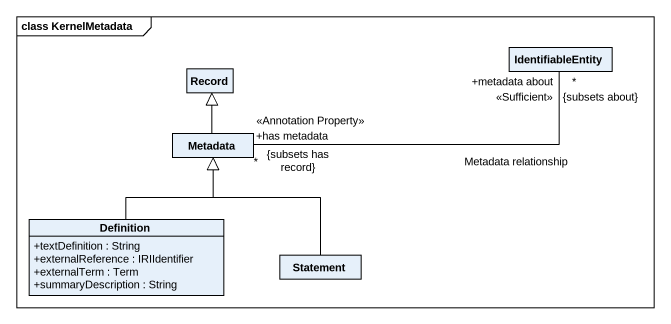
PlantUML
@startuml
mainframe class KernelMetadata
hide circle
hide empty members
skinparam classAttributeIconSize 0
class IdentifiableEntity
class "Record" as Record_
class Metadata
class Definition {
  +textDefinition : String
  +externalReference : IRIIdentifier
  +externalTerm : Term
  +summaryDescription : String
}
class Statement
Metadata "+has metadata\n<<Annotation Property>>\n*\n{subsets has record}" -right- "+metadata about\n<<Sufficient>>\n*\n{subsets about}" IdentifiableEntity : Metadata relationship
Metadata -up-|> Record_
Definition -up-|> Metadata
Statement -up-|> Metadata
@enduml
